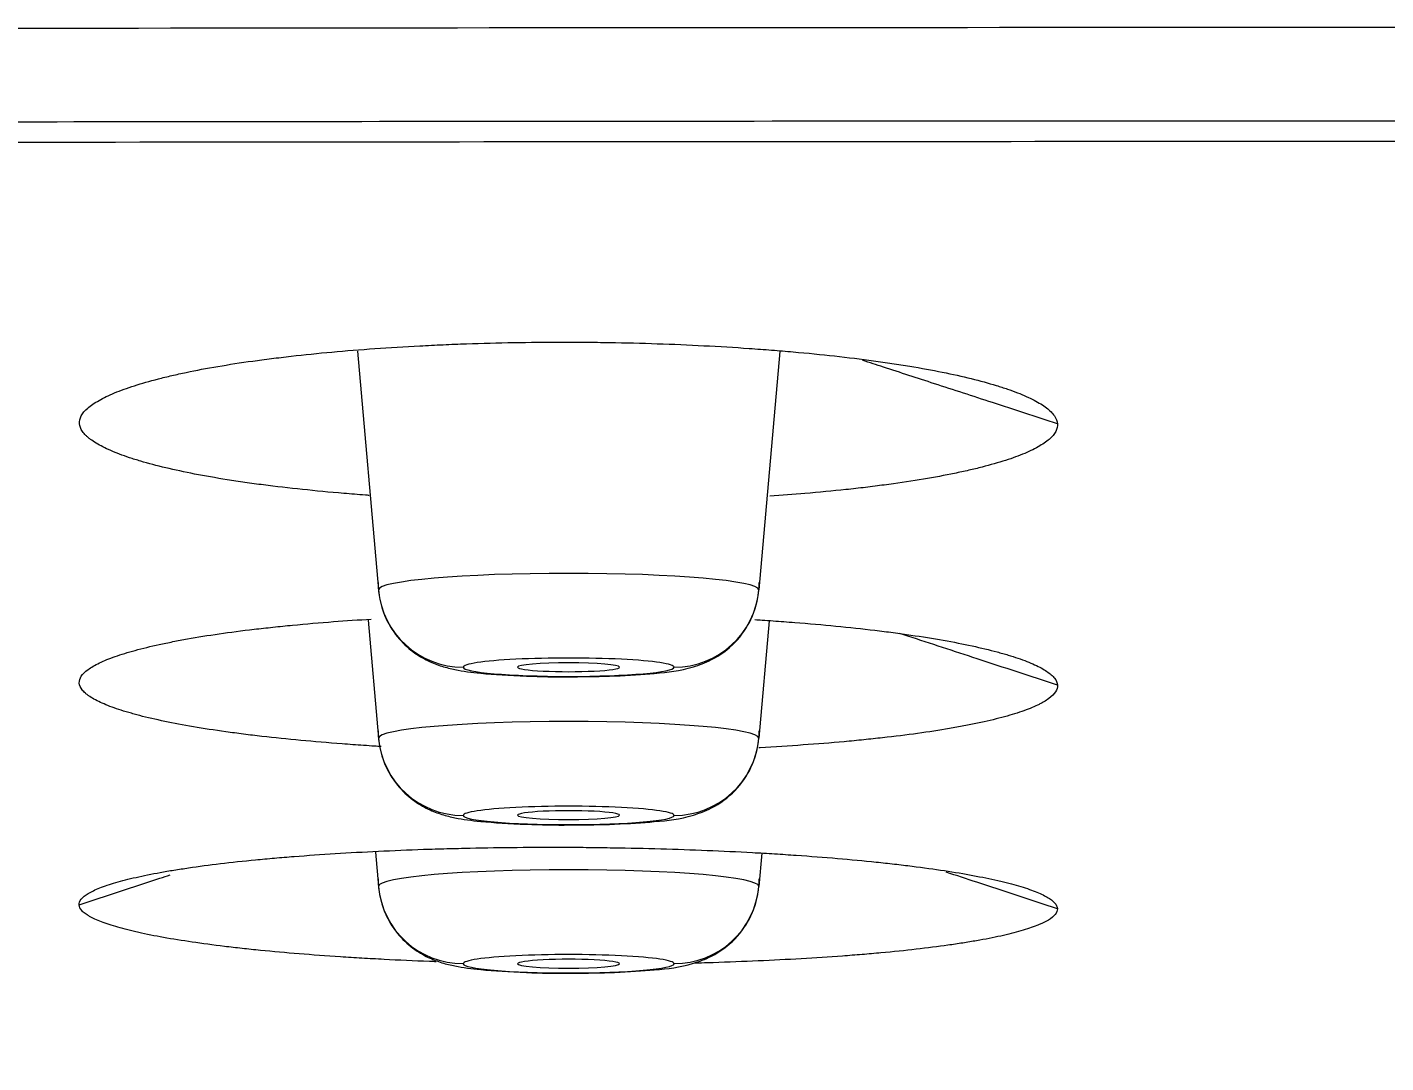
# Model space of a CAD drawing. Header units: millimetres. Extents: x 11618 to 13994, y -5897 to -2537.
# Drawn here: x 12314.95 to 12330.93, y -3602.08 to -3589.9 of the extents above; entities that cross this region are included whole.
import ezdxf

# ---------------------------------------------------------------- set-up
doc = ezdxf.new("R2010")
doc.units = ezdxf.units.MM
doc.layers.add('DIM', color=3, linetype='Continuous', lineweight=13)
doc.styles.get("Standard").update_dxf_attribs({"font": 'arial.ttf'})
doc.dimstyles.get("Standard").update_dxf_attribs({"dimtxt": 0.18, "dimasz": 0.18, "dimexe": 0.18, "dimexo": 0.0625, "dimgap": 0.09, "dimtad": 0, "dimtih": 1, "dimtoh": 1, "dimdec": 1, "dimdsep": 46, "dimtxsty": 'Standard', "dimcen": 0.09, "dimadec": 0, "dimazin": 0, "dimtfac": 1, "dimtdec": 1, "dimtofl": 0, "dimtmove": 0, "dimatfit": 3, "dimfxl": 1, "dimtolj": 1, "dimtzin": 0, "dimarcsym": 0})

# ---------------------------------------------------------------- blocks, each defined once
blk = doc.blocks.new('*D6')
at = {"layer": 'Defpoints', "color": 0, "transparency": 16777216}
for p in [(12196.532, -3594.216), (12466.198, -3594.304), (12466.198, -3664.582)]:
    blk.add_point(p, dxfattribs=at)
at = {"layer": 'DIM', "color": 0, "lineweight": -2, "transparency": 16777216}
for p, q in [((12196.532, -3594.279), (12196.532, -3664.762)), ((12466.198, -3594.366), (12466.198, -3664.762)), ((12214.532, -3664.582), (12448.198, -3664.582)), ((12466.198, -3664.582), (12494.714, -3664.582))]:
    blk.add_line(p, q, dxfattribs=at)
at = {"layer": 'DIM', "color": 0, "transparency": 16777216}
for points in [[(12214.532, -3661.582), (12214.532, -3667.582), (12196.532, -3664.582)], [(12448.198, -3661.582), (12448.198, -3667.582), (12466.198, -3664.582)]]:
    blk.add_solid(points, dxfattribs=at)
at = {"layer": 'DIM', "color": 0, "transparency": 16777216, "insert": (12519.722, -3664.582), "char_height": 18, "attachment_point": 5}
blk.add_mtext('\\A1;270', dxfattribs=at)

msp = doc.modelspace()

# ---------------------------------------------------------------- linework, layer by layer
at = {"linetype": 'Continuous', "lineweight": 18}
for p, q in [((12318.836, -3593.713), (12319.082, -3596.522)), ((12323.801, -3593.717), (12323.555, -3596.522)), ((12318.96, -3596.879), (12319.082, -3598.265)), ((12323.676, -3596.886), (12323.555, -3598.265)), ((12319.047, -3599.606), (12319.082, -3600.008)), ((12323.589, -3599.617), (12323.555, -3600.008))]:
    msp.add_line(p, q, dxfattribs=at)
at = {"linetype": 'Continuous', "lineweight": 13}
for centre, major_axis, ratio, start_param, end_param in [((12321.318, -3596.522), (-2.236, 0), 0.087156, 3.141593, 6.283185), ((12320.078, -3596.435), (1, 0), 0.996195, 3.228859, 4.712389), ((12322.559, -3596.435), (-1, 0), 0.996195, 1.570796, 3.054326), ((12321.318, -3597.431), (1.24, 0), 0.087156, 0, 3.141593), ((12321.318, -3597.431), (1.24, 0), 0.087156, 3.141593, 6.283185), ((12321.318, -3598.265), (-2.236, 0), 0.087156, 3.141593, 6.283185), ((12320.078, -3598.178), (1, 0), 0.996195, 3.228859, 4.712389), ((12322.559, -3598.178), (-1, 0), 0.996195, 1.570796, 3.054326), ((12321.318, -3599.174), (1.24, 0), 0.087156, 0, 3.141593), ((12321.318, -3599.174), (1.24, 0), 0.087156, 3.141593, 6.283185), ((12321.318, -3600.008), (-2.236, 0), 0.087156, 3.141593, 6.283185), ((12320.078, -3599.921), (1, 0), 0.996195, 3.228859, 4.712389), ((12322.559, -3599.921), (-1, 0), 0.996195, 1.570796, 3.054326), ((12321.318, -3600.918), (1.24, 0), 0.087156, 0, 3.141593), ((12321.318, -3600.918), (1.24, 0), 0.087156, 3.141593, 6.283185)]:
    msp.add_ellipse(centre, major_axis=major_axis, ratio=ratio, start_param=start_param, end_param=end_param, dxfattribs=at)
at = {"linetype": 'Continuous', "lineweight": 18}
for centre, major_axis, start_param, end_param in [((12321.318, -3597.431), (-0.6, 0), 3.141593, 6.283185), ((12321.318, -3597.431), (-0.6, 0), 0, 3.141593), ((12321.318, -3599.171), (0.6, 0), 0, 3.141593), ((12321.318, -3599.171), (0.6, 0), 3.141593, 6.283185), ((12321.318, -3600.918), (0.6, 0), 0, 3.141593), ((12321.318, -3600.918), (0.6, 0), 3.141593, 6.283185)]:
    msp.add_ellipse(centre, major_axis=major_axis, ratio=0.087156, start_param=start_param, end_param=end_param, dxfattribs=at)
at = {"linetype": 'Continuous', "lineweight": 13}
for points, knots in [([(12235.387, -3590.242), (12237.38, -3590.23), (12239.373, -3590.215), (12243.36, -3590.189), (12245.354, -3590.177), (12251.337, -3590.14), (12255.327, -3590.117), (12267.302, -3590.055), (12275.29, -3590.02), (12291.272, -3589.963), (12299.266, -3589.942), (12315.26, -3589.913), (12323.26, -3589.905), (12339.257, -3589.904), (12347.254, -3589.91), (12363.247, -3589.936), (12371.244, -3589.955), (12387.229, -3590.008), (12395.217, -3590.042), (12407.19, -3590.102), (12411.181, -3590.124), (12417.164, -3590.159), (12419.158, -3590.171), (12423.145, -3590.197), (12425.139, -3590.211), (12427.132, -3590.223)], [0, 0, 0, 0, 0.03125, 0.03125, 0.0625, 0.0625, 0.125, 0.125, 0.25, 0.25, 0.375, 0.375, 0.5, 0.5, 0.625, 0.625, 0.75, 0.75, 0.875, 0.875, 0.9375, 0.9375, 0.96875, 0.96875, 1, 1, 1, 1]), ([(12427.058, -3591.331), (12427.05, -3591.33), (12427.03, -3591.33), (12426.988, -3591.33), (12426.926, -3591.33), (12426.843, -3591.329), (12426.74, -3591.328), (12426.616, -3591.327), (12426.472, -3591.326), (12426.307, -3591.325), (12426.121, -3591.324), (12425.915, -3591.323), (12425.688, -3591.321), (12425.44, -3591.319), (12425.172, -3591.318), (12424.884, -3591.316), (12424.575, -3591.314), (12424.245, -3591.311), (12423.895, -3591.309), (12423.524, -3591.307), (12423.132, -3591.304), (12422.72, -3591.301), (12422.287, -3591.299), (12421.834, -3591.296), (12421.36, -3591.293), (12420.866, -3591.29), (12420.351, -3591.286), (12419.815, -3591.283), (12419.258, -3591.279), (12418.682, -3591.276), (12418.084, -3591.272), (12417.466, -3591.268), (12416.827, -3591.264), (12416.168, -3591.26), (12415.488, -3591.256), (12414.787, -3591.252), (12414.066, -3591.248), (12413.324, -3591.244), (12412.561, -3591.239), (12411.778, -3591.235), (12410.975, -3591.23), (12410.15, -3591.225), (12409.305, -3591.221), (12408.439, -3591.216), (12407.553, -3591.211), (12406.646, -3591.206), (12405.718, -3591.201), (12404.77, -3591.196), (12403.801, -3591.191), (12402.811, -3591.186), (12401.801, -3591.181), (12400.77, -3591.176), (12398.57, -3591.165), (12395.277, -3591.15), (12390.965, -3591.131), (12386.86, -3591.114), (12382.962, -3591.099), (12376.854, -3591.078), (12368.19, -3591.052), (12356.621, -3591.027), (12344.218, -3591.011), (12331.197, -3591.006), (12318.156, -3591.014), (12305.691, -3591.033), (12294.185, -3591.06), (12285.684, -3591.087), (12279.572, -3591.11), (12275.229, -3591.127), (12269.993, -3591.15), (12265.737, -3591.17), (12262.77, -3591.185), (12261.401, -3591.192), (12260.067, -3591.199), (12258.768, -3591.206), (12257.504, -3591.212), (12256.276, -3591.219), (12255.083, -3591.226), (12253.926, -3591.232), (12252.803, -3591.239), (12251.716, -3591.245), (12250.664, -3591.251), (12249.648, -3591.257), (12248.666, -3591.263), (12247.72, -3591.269), (12246.809, -3591.275), (12245.934, -3591.28), (12245.093, -3591.286), (12244.288, -3591.291), (12243.518, -3591.296), (12242.783, -3591.3), (12242.084, -3591.305), (12241.419, -3591.309), (12240.79, -3591.313), (12240.196, -3591.317), (12239.637, -3591.321), (12239.114, -3591.325), (12238.625, -3591.328), (12238.172, -3591.331), (12237.754, -3591.334), (12237.371, -3591.336), (12237.023, -3591.339), (12236.71, -3591.341), (12236.433, -3591.343), (12236.191, -3591.345), (12235.984, -3591.346), (12235.812, -3591.347), (12235.675, -3591.348), (12235.573, -3591.349), (12235.507, -3591.35), (12235.474, -3591.35), (12235.464, -3591.35)], [0, 0, 0, 0, 0.00011, 0.000328, 0.000653, 0.001086, 0.001627, 0.002275, 0.003031, 0.003894, 0.004865, 0.005944, 0.007131, 0.008425, 0.009827, 0.011336, 0.012953, 0.014678, 0.01651, 0.01845, 0.020497, 0.022652, 0.024915, 0.027286, 0.029764, 0.03235, 0.035043, 0.037844, 0.040753, 0.043769, 0.046893, 0.050125, 0.053464, 0.056911, 0.060465, 0.064127, 0.067897, 0.071775, 0.07576, 0.079853, 0.084053, 0.088361, 0.092777, 0.0973, 0.101931, 0.10667, 0.111516, 0.11647, 0.121531, 0.126701, 0.131977, 0.137362, 0.142854, 0.166443, 0.188951, 0.210378, 0.230724, 0.249989, 0.305985, 0.366316, 0.430982, 0.499982, 0.569953, 0.634944, 0.694953, 0.74998, 0.767983, 0.79065, 0.817983, 0.849981, 0.857318, 0.86447, 0.871439, 0.878224, 0.884825, 0.891243, 0.897476, 0.903525, 0.909391, 0.915072, 0.92057, 0.925883, 0.931013, 0.935959, 0.940721, 0.945299, 0.949693, 0.953903, 0.957929, 0.961772, 0.96543, 0.968905, 0.972196, 0.975302, 0.978225, 0.980964, 0.983519, 0.98589, 0.988078, 0.990081, 0.9919, 0.993536, 0.994988, 0.996256, 0.997339, 0.998239, 0.998955, 0.999487, 0.999836, 1, 1, 1, 1]), ([(12327.065, -3594.567), (12326.81, -3594.484), (12326.328, -3594.327), (12325.646, -3594.106), (12325.137, -3593.94), (12324.856, -3593.849), (12324.775, -3593.823)], [0, 0, 0, 0, 0.333875, 0.631636, 0.893282, 1, 1, 1, 1]), ([(12327.065, -3597.641), (12326.75, -3597.538), (12326.163, -3597.346), (12325.545, -3597.144), (12325.242, -3597.045), (12325.21, -3597.035)], [0, 0, 0, 0, 0.509658, 0.948817, 1, 1, 1, 1]), ([(12315.563, -3600.226), (12315.88, -3600.122), (12316.237, -3600.004), (12316.594, -3599.886), (12316.634, -3599.873)], [0, 0, 0, 0, 0.886591, 1, 1, 1, 1]), ([(12327.064, -3600.271), (12326.749, -3600.168), (12326.313, -3600.025), (12325.877, -3599.881), (12325.756, -3599.842)], [0, 0, 0, 0, 0.723565, 1, 1, 1, 1])]:
    msp.add_open_spline(points, degree=3, knots=knots, dxfattribs=at)
at = {"linetype": 'Continuous', "lineweight": 18}
for points, knots in [([(12235.569, -3591.553), (12235.574, -3591.553), (12235.588, -3591.553), (12235.612, -3591.553), (12235.642, -3591.552), (12235.679, -3591.552), (12235.722, -3591.552), (12235.771, -3591.551), (12235.828, -3591.551), (12235.89, -3591.551), (12235.959, -3591.55), (12236.035, -3591.55), (12236.117, -3591.549), (12236.206, -3591.548), (12236.301, -3591.548), (12236.403, -3591.547), (12236.511, -3591.546), (12236.626, -3591.545), (12236.747, -3591.545), (12236.875, -3591.544), (12237.009, -3591.543), (12237.15, -3591.542), (12237.298, -3591.541), (12237.452, -3591.54), (12237.612, -3591.54), (12237.779, -3591.539), (12237.953, -3591.538), (12238.132, -3591.536), (12238.319, -3591.535), (12238.512, -3591.534), (12238.711, -3591.533), (12238.917, -3591.532), (12239.13, -3591.53), (12239.349, -3591.529), (12239.574, -3591.528), (12239.806, -3591.526), (12240.045, -3591.525), (12240.29, -3591.524), (12240.542, -3591.522), (12240.8, -3591.521), (12241.064, -3591.519), (12241.335, -3591.517), (12241.613, -3591.516), (12241.897, -3591.514), (12242.188, -3591.512), (12242.485, -3591.511), (12242.789, -3591.509), (12243.099, -3591.507), (12243.416, -3591.505), (12243.739, -3591.504), (12244.069, -3591.502), (12244.405, -3591.5), (12244.748, -3591.498), (12245.097, -3591.496), (12245.453, -3591.494), (12245.815, -3591.492), (12246.184, -3591.49), (12246.559, -3591.488), (12246.941, -3591.485), (12247.33, -3591.483), (12247.724, -3591.481), (12248.126, -3591.479), (12248.534, -3591.477), (12248.948, -3591.474), (12249.369, -3591.472), (12249.797, -3591.47), (12250.231, -3591.467), (12250.672, -3591.465), (12251.119, -3591.463), (12251.572, -3591.46), (12252.032, -3591.458), (12252.499, -3591.455), (12252.972, -3591.453), (12253.452, -3591.451), (12253.938, -3591.448), (12254.431, -3591.446), (12254.93, -3591.443), (12255.436, -3591.44), (12255.949, -3591.438), (12256.468, -3591.435), (12256.993, -3591.433), (12257.525, -3591.43), (12258.063, -3591.427), (12258.608, -3591.425), (12259.16, -3591.422), (12259.718, -3591.419), (12260.283, -3591.417), (12260.854, -3591.414), (12261.431, -3591.411), (12262.016, -3591.409), (12262.606, -3591.406), (12263.204, -3591.403), (12263.808, -3591.401), (12264.418, -3591.398), (12265.035, -3591.395), (12265.658, -3591.392), (12266.288, -3591.39), (12266.925, -3591.387), (12267.568, -3591.384), (12268.217, -3591.381), (12268.873, -3591.379), (12269.536, -3591.376), (12270.205, -3591.373), (12270.881, -3591.37), (12271.563, -3591.368), (12272.252, -3591.365), (12272.947, -3591.362), (12273.649, -3591.359), (12274.358, -3591.357), (12275.073, -3591.354), (12275.794, -3591.351), (12276.522, -3591.349), (12277.257, -3591.346), (12277.998, -3591.343), (12278.746, -3591.341), (12279.5, -3591.338), (12280.261, -3591.335), (12281.028, -3591.333), (12281.802, -3591.33), (12282.583, -3591.328), (12286.519, -3591.315), (12293.499, -3591.295), (12303.41, -3591.272), (12312.988, -3591.257), (12322.233, -3591.248), (12332.078, -3591.244), (12342.768, -3591.247), (12354.544, -3591.259), (12366.714, -3591.281), (12378.245, -3591.311), (12388.812, -3591.347), (12397.072, -3591.379), (12403.989, -3591.41), (12409.272, -3591.436), (12413.509, -3591.458), (12416.662, -3591.475), (12419.219, -3591.489), (12421.225, -3591.501), (12422.658, -3591.509), (12423.517, -3591.514), (12424.242, -3591.518), (12424.8, -3591.522), (12425.157, -3591.524), (12425.415, -3591.525), (12425.574, -3591.526), (12425.668, -3591.527), (12425.731, -3591.527), (12425.796, -3591.528), (12425.86, -3591.528), (12425.923, -3591.529), (12425.985, -3591.529), (12426.047, -3591.529), (12426.109, -3591.53), (12426.17, -3591.53), (12426.23, -3591.53), (12426.289, -3591.53), (12426.348, -3591.531), (12426.407, -3591.531), (12426.464, -3591.531), (12426.521, -3591.532), (12426.578, -3591.532), (12426.633, -3591.532), (12426.689, -3591.532), (12426.743, -3591.533), (12426.797, -3591.533), (12426.85, -3591.533), (12426.903, -3591.533), (12426.938, -3591.533), (12426.955, -3591.533)], [0, 0, 0, 0, 0.00009, 0.000214, 0.000373, 0.000565, 0.000792, 0.001052, 0.001347, 0.001676, 0.002038, 0.002435, 0.002866, 0.003331, 0.003831, 0.004364, 0.004931, 0.005533, 0.006168, 0.006838, 0.007542, 0.008279, 0.009051, 0.009857, 0.010697, 0.011572, 0.01248, 0.013422, 0.014398, 0.015409, 0.016453, 0.017532, 0.018645, 0.019791, 0.020972, 0.022187, 0.023436, 0.024719, 0.026036, 0.027387, 0.028773, 0.030192, 0.031646, 0.033133, 0.034655, 0.03621, 0.0378, 0.039424, 0.041082, 0.042774, 0.0445, 0.04626, 0.048054, 0.049882, 0.051745, 0.053641, 0.055572, 0.057536, 0.059535, 0.061568, 0.063634, 0.065735, 0.06787, 0.070039, 0.072242, 0.074479, 0.076751, 0.079056, 0.081395, 0.083769, 0.086176, 0.088618, 0.091093, 0.093603, 0.096147, 0.098725, 0.101337, 0.103983, 0.106663, 0.109377, 0.112125, 0.114907, 0.117724, 0.120574, 0.123459, 0.126377, 0.12933, 0.132317, 0.135337, 0.138392, 0.141481, 0.144604, 0.147761, 0.150952, 0.154177, 0.157437, 0.16073, 0.164057, 0.167419, 0.170814, 0.174244, 0.177708, 0.181205, 0.184737, 0.188303, 0.191903, 0.195537, 0.199205, 0.202907, 0.206644, 0.210414, 0.214218, 0.218057, 0.221929, 0.225836, 0.229776, 0.233751, 0.23776, 0.241803, 0.24588, 0.249991, 0.303491, 0.355239, 0.405237, 0.453486, 0.499984, 0.559382, 0.620846, 0.684379, 0.749981, 0.801489, 0.849982, 0.879494, 0.909989, 0.932861, 0.945993, 0.959494, 0.972996, 0.977496, 0.981997, 0.986498, 0.988888, 0.990758, 0.992108, 0.992938, 0.993249, 0.99359, 0.993928, 0.994262, 0.994594, 0.994922, 0.995247, 0.995568, 0.995886, 0.996201, 0.996513, 0.996822, 0.997127, 0.997429, 0.997728, 0.998023, 0.998315, 0.998604, 0.99889, 0.999172, 0.999451, 0.999727, 1, 1, 1, 1]), ([(12315.567, -3594.567), (12315.565, -3594.536), (12315.572, -3594.505), (12315.605, -3594.444), (12315.657, -3594.383), (12315.744, -3594.323), (12315.824, -3594.278), (12315.852, -3594.263), (12315.913, -3594.234), (12315.946, -3594.219), (12316.05, -3594.176), (12316.128, -3594.148), (12316.299, -3594.093), (12316.392, -3594.066), (12316.52, -3594.033), (12316.546, -3594.027), (12316.599, -3594.014), (12316.626, -3594.007), (12316.708, -3593.988), (12316.765, -3593.976), (12316.94, -3593.939), (12317.064, -3593.916), (12317.324, -3593.871), (12317.461, -3593.85), (12317.676, -3593.82), (12317.749, -3593.81), (12317.862, -3593.796), (12317.9, -3593.792), (12317.976, -3593.782), (12318.015, -3593.778), (12318.211, -3593.756), (12318.371, -3593.739), (12318.7, -3593.709), (12318.869, -3593.696), (12319.213, -3593.671), (12319.389, -3593.661), (12319.614, -3593.649), (12319.66, -3593.646), (12319.751, -3593.642), (12319.796, -3593.64), (12319.934, -3593.634), (12320.025, -3593.63), (12320.302, -3593.621), (12320.487, -3593.616), (12320.859, -3593.609), (12321.046, -3593.608), (12321.328, -3593.607), (12321.422, -3593.608), (12321.564, -3593.609), (12321.611, -3593.609), (12321.706, -3593.611), (12321.753, -3593.611), (12321.989, -3593.615), (12322.176, -3593.62), (12322.545, -3593.632), (12322.728, -3593.64), (12323.088, -3593.659), (12323.266, -3593.669), (12323.486, -3593.685), (12323.53, -3593.688), (12323.618, -3593.694), (12323.748, -3593.704), (12323.875, -3593.715), (12324.126, -3593.737), (12324.288, -3593.753), (12324.603, -3593.788), (12324.755, -3593.807), (12324.976, -3593.837), (12325.049, -3593.847), (12325.155, -3593.863), (12325.19, -3593.869), (12325.26, -3593.88), (12325.294, -3593.885), (12325.463, -3593.913), (12325.591, -3593.937), (12325.831, -3593.985), (12325.944, -3594.01), (12326.156, -3594.063), (12326.254, -3594.09), (12326.368, -3594.125), (12326.391, -3594.132), (12326.434, -3594.146), (12326.498, -3594.167), (12326.557, -3594.188), (12326.668, -3594.232), (12326.799, -3594.29), (12326.896, -3594.35), (12326.956, -3594.396), (12326.974, -3594.411), (12327.005, -3594.442), (12327.018, -3594.458), (12327.05, -3594.505), (12327.063, -3594.536), (12327.065, -3594.567)], [0, 0, 0, 0, 0.03125, 0.03125, 0.0625, 0.09375, 0.09375, 0.109375, 0.109375, 0.125, 0.125, 0.15625, 0.15625, 0.1875, 0.1875, 0.195312, 0.195312, 0.203125, 0.203125, 0.21875, 0.21875, 0.25, 0.25, 0.28125, 0.28125, 0.296875, 0.296875, 0.304687, 0.304687, 0.3125, 0.3125, 0.34375, 0.34375, 0.375, 0.375, 0.40625, 0.40625, 0.414062, 0.414062, 0.421875, 0.421875, 0.4375, 0.4375, 0.46875, 0.46875, 0.5, 0.5, 0.515625, 0.515625, 0.523437, 0.523437, 0.53125, 0.53125, 0.5625, 0.5625, 0.59375, 0.59375, 0.625, 0.625, 0.632812, 0.632812, 0.640625, 0.65625, 0.65625, 0.6875, 0.6875, 0.71875, 0.71875, 0.734375, 0.734375, 0.742187, 0.742187, 0.75, 0.75, 0.78125, 0.78125, 0.8125, 0.8125, 0.84375, 0.84375, 0.851563, 0.851563, 0.859375, 0.875, 0.875, 0.90625, 0.9375, 0.9375, 0.953125, 0.953125, 0.96875, 0.96875, 1, 1, 1, 1]), ([(12318.975, -3595.411), (12318.96, -3595.41), (12318.858, -3595.402), (12318.758, -3595.394), (12318.507, -3595.373), (12318.345, -3595.357), (12318.03, -3595.324), (12317.877, -3595.306), (12317.656, -3595.278), (12317.584, -3595.268), (12317.477, -3595.253), (12317.442, -3595.247), (12317.372, -3595.237), (12317.338, -3595.232), (12317.169, -3595.205), (12317.042, -3595.182), (12316.801, -3595.136), (12316.688, -3595.111), (12316.477, -3595.061), (12316.378, -3595.035), (12316.264, -3595.001), (12316.242, -3594.994), (12316.198, -3594.981), (12316.135, -3594.96), (12316.076, -3594.939), (12315.965, -3594.897), (12315.899, -3594.869), (12315.785, -3594.811), (12315.736, -3594.781), (12315.686, -3594.744), (12315.677, -3594.736), (12315.659, -3594.721), (12315.651, -3594.713), (12315.627, -3594.69), (12315.614, -3594.675), (12315.582, -3594.629), (12315.57, -3594.598), (12315.567, -3594.567)], [0, 0, 0, 0, 0.007808, 0.050947, 0.050947, 0.137224, 0.137224, 0.223502, 0.223502, 0.266641, 0.266641, 0.28821, 0.28821, 0.30978, 0.30978, 0.396057, 0.396057, 0.482335, 0.482335, 0.568612, 0.568612, 0.590182, 0.590182, 0.611751, 0.65489, 0.65489, 0.741167, 0.741167, 0.827445, 0.827445, 0.849014, 0.849014, 0.870584, 0.870584, 0.913722, 0.913722, 1, 1, 1, 1]), ([(12327.065, -3594.567), (12327.068, -3594.598), (12327.061, -3594.629), (12327.028, -3594.69), (12327.003, -3594.721), (12326.951, -3594.766), (12326.932, -3594.781), (12326.888, -3594.81), (12326.864, -3594.825), (12326.785, -3594.87), (12326.724, -3594.898), (12326.585, -3594.955), (12326.508, -3594.982), (12326.336, -3595.036), (12326.243, -3595.062), (12326.115, -3595.094), (12326.089, -3595.1), (12326.036, -3595.112), (12326.009, -3595.119), (12325.926, -3595.137), (12325.869, -3595.149), (12325.694, -3595.184), (12325.57, -3595.207), (12325.31, -3595.249), (12325.173, -3595.269), (12324.957, -3595.298), (12324.884, -3595.307), (12324.771, -3595.321), (12324.733, -3595.325), (12324.656, -3595.334), (12324.618, -3595.338), (12324.422, -3595.359), (12324.261, -3595.374), (12323.962, -3595.4), (12323.824, -3595.411), (12323.684, -3595.421)], [0, 0, 0, 0, 0.084595, 0.084595, 0.16919, 0.16919, 0.211488, 0.211488, 0.253786, 0.253786, 0.338381, 0.338381, 0.422976, 0.422976, 0.507571, 0.507571, 0.52872, 0.52872, 0.549869, 0.549869, 0.592167, 0.592167, 0.676762, 0.676762, 0.761357, 0.761357, 0.803655, 0.803655, 0.824803, 0.824803, 0.845952, 0.845952, 0.930547, 0.930547, 1, 1, 1, 1]), ([(12319.078, -3596.435), (12319.08, -3596.573), (12319.124, -3596.797), (12319.288, -3597.072), (12319.475, -3597.25), (12319.663, -3597.361), (12319.836, -3597.425), (12320.032, -3597.472), (12320.312, -3597.509), (12320.769, -3597.536), (12321.171, -3597.546), (12321.348, -3597.543), (12321.357, -3597.543)], [0, 0, 0, 0, 0.122527, 0.215408, 0.294634, 0.364592, 0.427727, 0.496738, 0.634659, 0.831916, 0.991471, 1, 1, 1, 1]), ([(12321.357, -3597.543), (12321.535, -3597.542), (12321.88, -3597.537), (12322.384, -3597.502), (12322.674, -3597.47), (12323.021, -3597.346), (12323.283, -3597.157), (12323.483, -3596.868), (12323.552, -3596.612), (12323.559, -3596.464), (12323.559, -3596.435)], [0, 0, 0, 0, 0.162675, 0.337768, 0.550867, 0.638384, 0.752048, 0.857541, 0.972916, 1, 1, 1, 1]), ([(12315.565, -3597.617), (12315.564, -3597.59), (12315.572, -3597.564), (12315.606, -3597.511), (12315.659, -3597.458), (12315.748, -3597.406), (12315.856, -3597.355), (12315.918, -3597.329), (12316.058, -3597.28), (12316.136, -3597.256), (12316.309, -3597.209), (12316.403, -3597.186), (12316.531, -3597.158), (12316.558, -3597.152), (12316.611, -3597.141), (12316.638, -3597.136), (12316.721, -3597.119), (12316.778, -3597.108), (12316.955, -3597.077), (12317.079, -3597.057), (12317.34, -3597.019), (12317.477, -3597.001), (12317.693, -3596.976), (12317.767, -3596.968), (12317.88, -3596.956), (12317.918, -3596.952), (12317.995, -3596.944), (12318.034, -3596.94), (12318.23, -3596.921), (12318.391, -3596.908), (12318.7, -3596.884), (12318.848, -3596.874), (12318.998, -3596.865)], [0, 0, 0, 0, 0.084203, 0.084203, 0.168407, 0.25261, 0.25261, 0.336814, 0.336814, 0.421017, 0.421017, 0.505221, 0.505221, 0.526271, 0.526271, 0.547322, 0.547322, 0.589424, 0.589424, 0.673627, 0.673627, 0.757831, 0.757831, 0.799933, 0.799933, 0.820983, 0.820983, 0.842034, 0.842034, 0.926238, 0.926238, 1, 1, 1, 1]), ([(12323.508, -3596.871), (12323.536, -3596.873), (12323.564, -3596.875), (12323.636, -3596.879), (12323.766, -3596.888), (12323.892, -3596.898), (12324.143, -3596.917), (12324.304, -3596.932), (12324.618, -3596.962), (12324.77, -3596.979), (12324.991, -3597.005), (12325.063, -3597.014), (12325.169, -3597.028), (12325.205, -3597.033), (12325.274, -3597.043), (12325.308, -3597.048), (12325.476, -3597.072), (12325.603, -3597.093), (12325.843, -3597.135), (12325.955, -3597.157), (12326.166, -3597.203), (12326.264, -3597.227), (12326.377, -3597.257), (12326.4, -3597.263), (12326.443, -3597.275), (12326.506, -3597.294), (12326.564, -3597.312), (12326.675, -3597.35), (12326.805, -3597.401), (12326.901, -3597.453), (12326.959, -3597.493), (12326.977, -3597.506), (12327.007, -3597.533), (12327.02, -3597.547), (12327.051, -3597.587), (12327.063, -3597.614), (12327.065, -3597.641)], [0, 0, 0, 0, 0.013434, 0.013434, 0.034425, 0.076406, 0.076406, 0.160369, 0.160369, 0.244333, 0.244333, 0.286314, 0.286314, 0.307305, 0.307305, 0.328296, 0.328296, 0.412259, 0.412259, 0.496222, 0.496222, 0.580185, 0.580185, 0.601176, 0.601176, 0.622166, 0.664148, 0.664148, 0.748111, 0.832074, 0.832074, 0.874055, 0.874055, 0.916037, 0.916037, 1, 1, 1, 1]), ([(12319.114, -3598.364), (12319.088, -3598.362), (12319.063, -3598.361), (12318.994, -3598.357), (12318.865, -3598.348), (12318.738, -3598.339), (12318.488, -3598.32), (12318.326, -3598.306), (12318.012, -3598.277), (12317.86, -3598.261), (12317.639, -3598.236), (12317.567, -3598.227), (12317.46, -3598.214), (12317.425, -3598.209), (12317.356, -3598.2), (12317.322, -3598.195), (12317.154, -3598.172), (12317.027, -3598.152), (12316.787, -3598.111), (12316.675, -3598.09), (12316.464, -3598.046), (12316.366, -3598.024), (12316.253, -3597.994), (12316.231, -3597.988), (12316.188, -3597.976), (12316.124, -3597.958), (12316.066, -3597.94), (12315.956, -3597.904), (12315.891, -3597.879), (12315.778, -3597.828), (12315.729, -3597.803), (12315.68, -3597.77), (12315.671, -3597.764), (12315.654, -3597.75), (12315.645, -3597.744), (12315.623, -3597.724), (12315.61, -3597.711), (12315.579, -3597.671), (12315.567, -3597.644), (12315.565, -3597.617)], [0, 0, 0, 0, 0.01219, 0.01219, 0.033207, 0.075242, 0.075242, 0.159311, 0.159311, 0.24338, 0.24338, 0.285414, 0.285414, 0.306431, 0.306431, 0.327449, 0.327449, 0.411517, 0.411517, 0.495586, 0.495586, 0.579655, 0.579655, 0.600673, 0.600673, 0.62169, 0.663724, 0.663724, 0.747793, 0.747793, 0.831862, 0.831862, 0.852879, 0.852879, 0.873897, 0.873897, 0.915931, 0.915931, 1, 1, 1, 1]), ([(12327.065, -3597.641), (12327.067, -3597.668), (12327.059, -3597.695), (12327.025, -3597.748), (12326.999, -3597.774), (12326.946, -3597.813), (12326.926, -3597.826), (12326.893, -3597.845), (12326.881, -3597.852), (12326.856, -3597.864), (12326.844, -3597.871), (12326.777, -3597.903), (12326.715, -3597.927), (12326.574, -3597.976), (12326.496, -3597.999), (12326.323, -3598.045), (12326.229, -3598.068), (12326.1, -3598.095), (12326.074, -3598.1), (12326.021, -3598.111), (12325.993, -3598.116), (12325.91, -3598.132), (12325.853, -3598.142), (12325.677, -3598.172), (12325.552, -3598.192), (12325.291, -3598.228), (12325.153, -3598.245), (12324.937, -3598.269), (12324.863, -3598.277), (12324.75, -3598.288), (12324.712, -3598.292), (12324.635, -3598.3), (12324.596, -3598.303), (12324.4, -3598.321), (12324.239, -3598.334), (12323.91, -3598.357), (12323.741, -3598.368), (12323.564, -3598.378), (12323.559, -3598.378), (12323.554, -3598.378)], [0, 0, 0, 0, 0.083143, 0.083143, 0.166286, 0.166286, 0.207857, 0.207857, 0.228643, 0.228643, 0.249428, 0.249428, 0.332571, 0.332571, 0.415714, 0.415714, 0.498857, 0.498857, 0.519643, 0.519643, 0.540428, 0.540428, 0.582, 0.582, 0.665142, 0.665142, 0.748285, 0.748285, 0.789857, 0.789857, 0.810642, 0.810642, 0.831428, 0.831428, 0.914571, 0.914571, 0.997714, 0.997714, 1, 1, 1, 1]), ([(12319.078, -3598.178), (12319.08, -3598.316), (12319.124, -3598.54), (12319.288, -3598.815), (12319.475, -3598.993), (12319.663, -3599.104), (12319.836, -3599.168), (12320.032, -3599.215), (12320.312, -3599.252), (12320.769, -3599.279), (12321.171, -3599.289), (12321.348, -3599.286), (12321.357, -3599.286)], [0, 0, 0, 0, 0.122527, 0.215408, 0.294634, 0.364592, 0.427727, 0.496738, 0.634659, 0.831916, 0.991471, 1, 1, 1, 1]), ([(12321.357, -3599.286), (12321.535, -3599.286), (12321.88, -3599.28), (12322.384, -3599.245), (12322.674, -3599.213), (12323.021, -3599.089), (12323.283, -3598.9), (12323.483, -3598.611), (12323.552, -3598.355), (12323.559, -3598.207), (12323.559, -3598.178)], [0, 0, 0, 0, 0.162675, 0.337768, 0.550867, 0.638384, 0.752048, 0.857541, 0.972916, 1, 1, 1, 1]), ([(12315.563, -3600.226), (12315.562, -3600.203), (12315.571, -3600.181), (12315.607, -3600.136), (12315.634, -3600.114), (12315.689, -3600.081), (12315.709, -3600.07), (12315.754, -3600.048), (12315.779, -3600.037), (12315.861, -3600.005), (12315.924, -3599.983), (12316.066, -3599.942), (12316.145, -3599.922), (12316.319, -3599.882), (12316.414, -3599.863), (12316.543, -3599.84), (12316.569, -3599.835), (12316.623, -3599.826), (12316.65, -3599.821), (12316.734, -3599.808), (12316.791, -3599.799), (12316.969, -3599.773), (12317.093, -3599.756), (12317.356, -3599.725), (12317.494, -3599.71), (12317.71, -3599.689), (12317.784, -3599.682), (12317.898, -3599.672), (12317.936, -3599.669), (12318.013, -3599.662), (12318.052, -3599.659), (12318.249, -3599.644), (12318.41, -3599.633), (12318.74, -3599.612), (12318.909, -3599.603), (12319.255, -3599.586), (12319.431, -3599.579), (12319.657, -3599.571), (12319.702, -3599.57), (12319.793, -3599.567), (12319.839, -3599.566), (12319.977, -3599.562), (12320.068, -3599.56), (12320.344, -3599.554), (12320.529, -3599.551), (12320.901, -3599.548), (12321.088, -3599.547), (12321.37, -3599.548), (12321.464, -3599.549), (12321.606, -3599.55), (12321.653, -3599.551), (12321.748, -3599.552), (12321.795, -3599.553), (12322.031, -3599.556), (12322.217, -3599.561), (12322.585, -3599.571), (12322.767, -3599.577), (12323.127, -3599.592), (12323.304, -3599.601), (12323.524, -3599.613), (12323.567, -3599.615), (12323.654, -3599.62), (12323.784, -3599.628), (12323.91, -3599.636), (12324.16, -3599.654), (12324.321, -3599.666), (12324.635, -3599.693), (12324.786, -3599.707), (12325.006, -3599.73), (12325.078, -3599.737), (12325.184, -3599.75), (12325.219, -3599.754), (12325.288, -3599.762), (12325.322, -3599.766), (12325.49, -3599.787), (12325.616, -3599.805), (12325.855, -3599.841), (12325.967, -3599.86), (12326.176, -3599.899), (12326.274, -3599.919), (12326.387, -3599.945), (12326.409, -3599.95), (12326.452, -3599.961), (12326.514, -3599.976), (12326.572, -3599.992), (12326.682, -3600.024), (12326.81, -3600.068), (12326.905, -3600.112), (12326.963, -3600.146), (12326.98, -3600.157), (12327.01, -3600.18), (12327.022, -3600.191), (12327.052, -3600.225), (12327.063, -3600.248), (12327.064, -3600.271)], [0, 0, 0, 0, 0.03125, 0.03125, 0.0625, 0.0625, 0.078125, 0.078125, 0.09375, 0.09375, 0.125, 0.125, 0.15625, 0.15625, 0.1875, 0.1875, 0.195313, 0.195313, 0.203125, 0.203125, 0.21875, 0.21875, 0.25, 0.25, 0.28125, 0.28125, 0.296875, 0.296875, 0.304688, 0.304688, 0.3125, 0.3125, 0.34375, 0.34375, 0.375, 0.375, 0.40625, 0.40625, 0.414063, 0.414063, 0.421875, 0.421875, 0.4375, 0.4375, 0.46875, 0.46875, 0.5, 0.5, 0.515625, 0.515625, 0.523438, 0.523438, 0.53125, 0.53125, 0.5625, 0.5625, 0.59375, 0.59375, 0.625, 0.625, 0.632813, 0.632813, 0.640625, 0.65625, 0.65625, 0.6875, 0.6875, 0.71875, 0.71875, 0.734375, 0.734375, 0.742188, 0.742188, 0.75, 0.75, 0.78125, 0.78125, 0.8125, 0.8125, 0.84375, 0.84375, 0.851563, 0.851563, 0.859375, 0.875, 0.875, 0.90625, 0.9375, 0.9375, 0.953125, 0.953125, 0.96875, 0.96875, 1, 1, 1, 1]), ([(12319.078, -3599.921), (12319.08, -3600.059), (12319.124, -3600.283), (12319.288, -3600.559), (12319.475, -3600.736), (12319.663, -3600.847), (12319.836, -3600.912), (12320.032, -3600.958), (12320.312, -3600.995), (12320.769, -3601.022), (12321.171, -3601.033), (12321.348, -3601.029), (12321.357, -3601.029)], [0, 0, 0, 0, 0.122527, 0.215408, 0.294634, 0.364592, 0.427727, 0.496738, 0.634659, 0.831916, 0.991471, 1, 1, 1, 1]), ([(12321.357, -3601.029), (12321.535, -3601.029), (12321.88, -3601.023), (12322.384, -3600.988), (12322.674, -3600.957), (12323.021, -3600.832), (12323.283, -3600.644), (12323.483, -3600.354), (12323.552, -3600.098), (12323.559, -3599.95), (12323.559, -3599.921)], [0, 0, 0, 0, 0.162675, 0.337768, 0.550867, 0.638384, 0.752048, 0.857541, 0.972916, 1, 1, 1, 1]), ([(12319.76, -3600.895), (12319.734, -3600.894), (12319.707, -3600.893), (12319.501, -3600.885), (12319.324, -3600.877), (12319.104, -3600.865), (12319.06, -3600.863), (12318.974, -3600.858), (12318.844, -3600.851), (12318.718, -3600.843), (12318.468, -3600.826), (12318.307, -3600.814), (12317.993, -3600.789), (12317.842, -3600.775), (12317.622, -3600.754), (12317.55, -3600.746), (12317.444, -3600.734), (12317.409, -3600.73), (12317.34, -3600.723), (12317.306, -3600.719), (12317.138, -3600.698), (12317.011, -3600.681), (12316.773, -3600.646), (12316.661, -3600.628), (12316.452, -3600.591), (12316.354, -3600.571), (12316.242, -3600.546), (12316.22, -3600.541), (12316.177, -3600.531), (12316.114, -3600.516), (12316.056, -3600.5), (12315.947, -3600.469), (12315.882, -3600.448), (12315.77, -3600.405), (12315.723, -3600.383), (12315.675, -3600.355), (12315.666, -3600.35), (12315.648, -3600.339), (12315.64, -3600.333), (12315.618, -3600.316), (12315.606, -3600.305), (12315.575, -3600.271), (12315.564, -3600.249), (12315.563, -3600.226)], [0, 0, 0, 0, 0.011106, 0.011106, 0.087175, 0.087175, 0.106192, 0.106192, 0.125209, 0.163244, 0.163244, 0.239312, 0.239312, 0.315381, 0.315381, 0.353416, 0.353416, 0.372433, 0.372433, 0.39145, 0.39145, 0.467519, 0.467519, 0.543587, 0.543587, 0.619656, 0.619656, 0.638673, 0.638673, 0.657691, 0.695725, 0.695725, 0.771794, 0.771794, 0.847862, 0.847862, 0.86688, 0.86688, 0.885897, 0.885897, 0.923931, 0.923931, 1, 1, 1, 1]), ([(12327.064, -3600.271), (12327.065, -3600.294), (12327.057, -3600.316), (12327.021, -3600.361), (12326.994, -3600.383), (12326.94, -3600.416), (12326.92, -3600.427), (12326.886, -3600.443), (12326.874, -3600.449), (12326.849, -3600.459), (12326.836, -3600.465), (12326.768, -3600.491), (12326.706, -3600.512), (12326.564, -3600.553), (12326.485, -3600.573), (12326.311, -3600.611), (12326.216, -3600.63), (12326.086, -3600.652), (12326.06, -3600.657), (12326.006, -3600.666), (12325.979, -3600.67), (12325.895, -3600.683), (12325.837, -3600.692), (12325.66, -3600.717), (12325.535, -3600.733), (12325.273, -3600.763), (12325.135, -3600.777), (12324.918, -3600.797), (12324.844, -3600.804), (12324.73, -3600.813), (12324.692, -3600.816), (12324.615, -3600.822), (12324.576, -3600.825), (12324.379, -3600.84), (12324.218, -3600.85), (12323.888, -3600.869), (12323.719, -3600.878), (12323.373, -3600.893), (12323.196, -3600.9), (12322.971, -3600.907), (12322.925, -3600.909), (12322.851, -3600.911), (12322.823, -3600.911), (12322.795, -3600.912)], [0, 0, 0, 0, 0.074602, 0.074602, 0.149204, 0.149204, 0.186505, 0.186505, 0.205155, 0.205155, 0.223805, 0.223805, 0.298407, 0.298407, 0.373009, 0.373009, 0.447611, 0.447611, 0.466261, 0.466261, 0.484912, 0.484912, 0.522213, 0.522213, 0.596814, 0.596814, 0.671416, 0.671416, 0.708717, 0.708717, 0.727368, 0.727368, 0.746018, 0.746018, 0.82062, 0.82062, 0.895222, 0.895222, 0.969824, 0.969824, 0.988474, 0.988474, 1, 1, 1, 1])]:
    msp.add_open_spline(points, degree=3, knots=knots, dxfattribs=at)

# ---------------------------------------------------------------- dimensions: what is measured, and where the dimension line sits
at = {"layer": 'DIM', "color": 3}
dim = msp.add_linear_dim(base=(12466.198, -3664.582), p1=(12196.532, -3594.216), p2=(12466.198, -3594.304), text='270', dimstyle='Standard', override={"dimtxt": 18, "dimasz": 18, "dimgap": 5}, dxfattribs=at)
dim.commit()
dim.dimension.update_dxf_attribs({"geometry": '*D6', "text_midpoint": (12519.722, -3664.582), "dimtype": 160})

doc.saveas('drawing.dxf')
